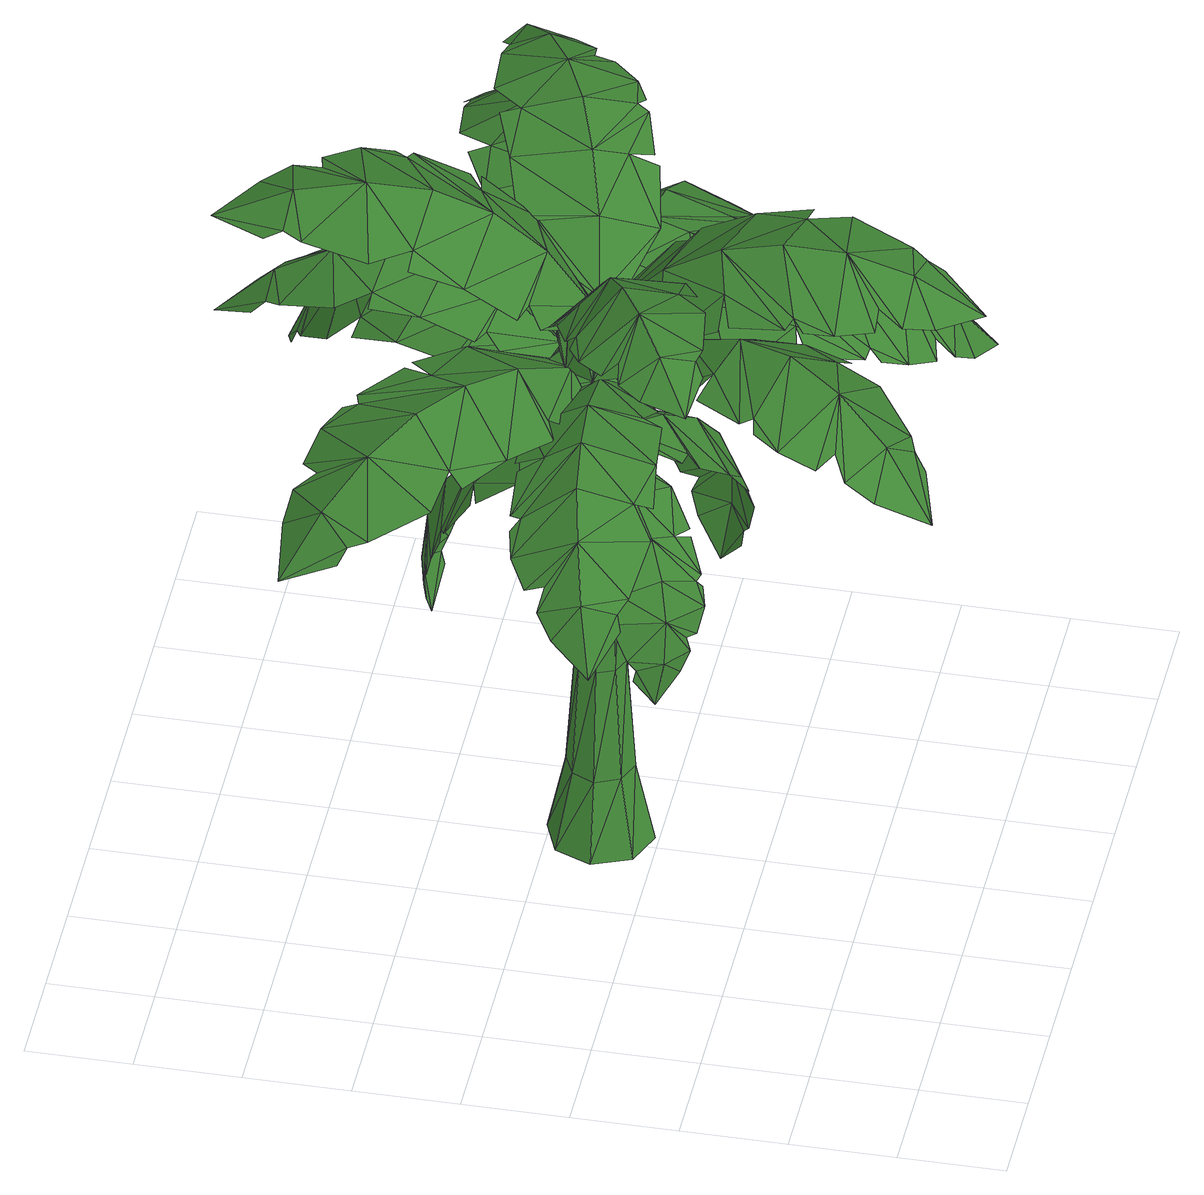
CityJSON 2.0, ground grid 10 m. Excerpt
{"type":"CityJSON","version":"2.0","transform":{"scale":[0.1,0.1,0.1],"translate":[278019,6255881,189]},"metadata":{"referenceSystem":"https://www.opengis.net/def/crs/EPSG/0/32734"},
"CityObjects":{
"tree1":{"type":"SolitaryVegetationObject","attributes":{"height":3.2,"width":0.3,"group":"standard","type":"palm","footprint":[264002.94,6243042.24],"ground_height":5.84},"geometry":[{"type":"MultiSurface","lod":"2","boundaries":[[[0,1,2]],[[2,3,4]],[[5,6,7]],[[8,0,9]],[[10,0,2]],[[9,11,5]],[[12,13,14]],[[14,15,16]],[[17,18,19]],[[20,12,21]],[[22,12,14]],[[21,23,17]],[[24,25,26]],[[26,27,28]],[[29,30,31]],[[32,24,33]],[[34,24,26]],[[33,35,29]],[[36,37,38]],[[39,40,41]],[[40,39,42]],[[43,44,45]],[[44,43,46]],[[47,48,49]],[[48,47,50]],[[51,52,53]],[[52,51,54]],[[55,56,57]],[[56,55,58]],[[59,60,61]],[[60,59,62]],[[63,64,65]],[[37,36,66]],[[64,63,67]],[[68,36,69]],[[40,70,71]],[[36,68,72]],[[73,64,74]],[[75,60,76]],[[64,73,77]],[[78,56,79]],[[60,75,80]],[[81,52,82]],[[56,78,83]],[[84,48,85]],[[52,81,86]],[[87,44,88]],[[48,84,89]],[[70,40,90]],[[44,87,91]],[[92,93,94]],[[94,95,96]],[[97,98,99]],[[100,92,101]],[[102,92,94]],[[101,103,97]],[[104,105,106]],[[106,107,108]],[[109,110,111]],[[112,104,113]],[[114,104,106]],[[113,115,109]],[[116,117,118]],[[118,119,120]],[[121,122,123]],[[124,116,125]],[[126,116,118]],[[125,127,121]],[[128,129,130]],[[130,131,132]],[[133,134,135]],[[136,128,137]],[[138,128,130]],[[137,139,133]],[[140,141,142]],[[142,143,144]],[[145,146,147]],[[148,140,149]],[[150,140,142]],[[149,151,145]],[[152,153,154]],[[154,155,156]],[[157,158,159]],[[160,152,161]],[[162,152,154]],[[161,163,157]],[[164,165,166]],[[166,167,168]],[[169,170,171]],[[172,164,173]],[[174,164,166]],[[173,175,169]],[[176,177,178]],[[178,179,180]],[[181,182,183]],[[184,176,185]],[[186,176,178]],[[185,187,181]],[[188,189,190]],[[190,191,192]],[[193,194,195]],[[196,188,197]],[[198,188,190]],[[197,199,193]],[[200,201,202]],[[201,203,204]],[[205,206,207]],[[208,209,200]],[[210,201,200]],[[209,205,211]],[[212,213,214]],[[213,215,216]],[[217,218,219]],[[220,221,212]],[[222,213,212]],[[221,217,223]],[[224,225,226]],[[225,227,228]],[[229,230,231]],[[232,233,224]],[[234,225,224]],[[233,229,235]],[[10,2,236]],[[10,236,237]],[[236,2,4]],[[236,4,238]],[[5,11,239]],[[5,239,240]],[[8,241,1]],[[8,1,0]],[[10,242,243]],[[10,243,0]],[[5,7,8]],[[5,8,9]],[[244,245,11]],[[244,11,9]],[[5,240,246]],[[5,246,247]],[[247,248,6]],[[247,6,5]],[[249,250,248]],[[249,248,247]],[[247,246,251]],[[247,251,249]],[[244,9,0]],[[244,0,243]],[[4,3,252]],[[4,252,253]],[[2,1,254]],[[2,254,3]],[[22,14,255]],[[22,255,256]],[[255,14,16]],[[255,16,257]],[[17,23,258]],[[17,258,259]],[[20,260,13]],[[20,13,12]],[[22,261,262]],[[22,262,12]],[[17,19,20]],[[17,20,21]],[[263,264,23]],[[263,23,21]],[[17,259,265]],[[17,265,266]],[[266,267,18]],[[266,18,17]],[[268,269,267]],[[268,267,266]],[[266,265,270]],[[266,270,268]],[[263,21,12]],[[263,12,262]],[[16,15,271]],[[16,271,272]],[[14,13,273]],[[14,273,15]],[[34,26,274]],[[34,274,275]],[[274,26,28]],[[274,28,276]],[[29,35,277]],[[29,277,278]],[[32,279,25]],[[32,25,24]],[[34,280,281]],[[34,281,24]],[[29,31,32]],[[29,32,33]],[[282,283,35]],[[282,35,33]],[[29,278,284]],[[29,284,285]],[[285,286,30]],[[285,30,29]],[[287,288,286]],[[287,286,285]],[[285,284,289]],[[285,289,287]],[[282,33,24]],[[282,24,281]],[[28,27,290]],[[28,290,291]],[[26,25,292]],[[26,292,27]],[[293,294,295]],[[293,295,296]],[[294,297,298]],[[294,298,295]],[[297,299,300]],[[297,300,298]],[[299,301,302]],[[299,302,300]],[[301,303,304]],[[301,304,302]],[[303,305,306]],[[303,306,304]],[[305,307,308]],[[305,308,306]],[[307,293,296]],[[307,296,308]],[[309,310,311]],[[309,311,312]],[[310,313,314]],[[310,314,311]],[[313,315,316]],[[313,316,314]],[[315,317,318]],[[315,318,316]],[[317,319,320]],[[317,320,318]],[[319,321,322]],[[319,322,320]],[[321,323,324]],[[321,324,322]],[[323,309,312]],[[323,312,324]],[[41,38,37]],[[41,37,39]],[[45,42,39]],[[45,39,43]],[[49,46,43]],[[49,43,47]],[[53,50,47]],[[53,47,51]],[[57,54,51]],[[57,51,55]],[[61,58,55]],[[61,55,59]],[[65,62,59]],[[65,59,63]],[[63,37,66]],[[63,66,67]],[[325,70,87]],[[325,87,84]],[[325,84,81]],[[325,81,78]],[[325,78,75]],[[325,75,73]],[[325,73,68]],[[325,68,70]],[[314,43,39]],[[314,39,311]],[[316,47,43]],[[316,43,314]],[[318,51,47]],[[318,47,316]],[[320,55,51]],[[320,51,318]],[[322,59,55]],[[322,55,320]],[[324,63,59]],[[324,59,322]],[[312,37,63]],[[312,63,324]],[[311,39,37]],[[311,37,312]],[[71,69,36]],[[71,36,40]],[[64,36,72]],[[64,72,74]],[[77,76,60]],[[77,60,64]],[[80,79,56]],[[80,56,60]],[[83,82,52]],[[83,52,56]],[[86,85,48]],[[86,48,52]],[[89,88,44]],[[89,44,48]],[[91,90,40]],[[91,40,44]],[[40,36,38]],[[40,38,41]],[[44,40,42]],[[44,42,45]],[[48,44,46]],[[48,46,49]],[[52,48,50]],[[52,50,53]],[[56,52,54]],[[56,54,57]],[[60,56,58]],[[60,58,61]],[[64,60,62]],[[64,62,65]],[[36,64,67]],[[36,67,66]],[[70,68,69]],[[70,69,71]],[[68,73,74]],[[68,74,72]],[[73,75,76]],[[73,76,77]],[[75,78,79]],[[75,79,80]],[[78,81,82]],[[78,82,83]],[[81,84,85]],[[81,85,86]],[[84,87,88]],[[84,88,89]],[[87,70,90]],[[87,90,91]],[[296,295,310]],[[296,310,309]],[[295,298,313]],[[295,313,310]],[[298,300,315]],[[298,315,313]],[[300,302,317]],[[300,317,315]],[[302,304,319]],[[302,319,317]],[[304,306,321]],[[304,321,319]],[[306,308,323]],[[306,323,321]],[[308,296,309]],[[308,309,323]],[[102,94,326]],[[102,326,327]],[[326,94,96]],[[326,96,328]],[[97,103,329]],[[97,329,330]],[[100,331,93]],[[100,93,92]],[[102,332,333]],[[102,333,92]],[[97,99,100]],[[97,100,101]],[[334,335,103]],[[334,103,101]],[[97,330,336]],[[97,336,337]],[[337,338,98]],[[337,98,97]],[[339,340,338]],[[339,338,337]],[[337,336,341]],[[337,341,339]],[[334,101,92]],[[334,92,333]],[[96,95,342]],[[96,342,343]],[[94,93,344]],[[94,344,95]],[[114,106,345]],[[114,345,346]],[[345,106,108]],[[345,108,347]],[[109,115,348]],[[109,348,349]],[[112,350,105]],[[112,105,104]],[[114,351,352]],[[114,352,104]],[[109,111,112]],[[109,112,113]],[[353,354,115]],[[353,115,113]],[[109,349,355]],[[109,355,356]],[[356,357,110]],[[356,110,109]],[[358,359,357]],[[358,357,356]],[[356,355,360]],[[356,360,358]],[[353,113,104]],[[353,104,352]],[[108,107,361]],[[108,361,362]],[[106,105,363]],[[106,363,107]],[[126,118,364]],[[126,364,365]],[[364,118,120]],[[364,120,366]],[[121,127,367]],[[121,367,368]],[[124,369,117]],[[124,117,116]],[[126,370,371]],[[126,371,116]],[[121,123,124]],[[121,124,125]],[[372,373,127]],[[372,127,125]],[[121,368,374]],[[121,374,375]],[[375,376,122]],[[375,122,121]],[[377,378,376]],[[377,376,375]],[[375,374,379]],[[375,379,377]],[[372,125,116]],[[372,116,371]],[[120,119,380]],[[120,380,381]],[[118,117,382]],[[118,382,119]],[[138,130,383]],[[138,383,384]],[[383,130,132]],[[383,132,385]],[[133,139,386]],[[133,386,387]],[[136,388,129]],[[136,129,128]],[[138,389,390]],[[138,390,128]],[[133,135,136]],[[133,136,137]],[[391,392,139]],[[391,139,137]],[[133,387,393]],[[133,393,394]],[[394,395,134]],[[394,134,133]],[[396,397,395]],[[396,395,394]],[[394,393,398]],[[394,398,396]],[[391,137,128]],[[391,128,390]],[[132,131,399]],[[132,399,400]],[[130,129,401]],[[130,401,131]],[[150,142,402]],[[150,402,403]],[[402,142,144]],[[402,144,404]],[[145,151,405]],[[145,405,406]],[[148,407,141]],[[148,141,140]],[[150,408,409]],[[150,409,140]],[[145,147,148]],[[145,148,149]],[[410,411,151]],[[410,151,149]],[[145,406,412]],[[145,412,413]],[[413,414,146]],[[413,146,145]],[[415,416,414]],[[415,414,413]],[[413,412,417]],[[413,417,415]],[[410,149,140]],[[410,140,409]],[[144,143,418]],[[144,418,419]],[[142,141,420]],[[142,420,143]],[[162,154,421]],[[162,421,422]],[[421,154,156]],[[421,156,423]],[[157,163,424]],[[157,424,425]],[[160,426,153]],[[160,153,152]],[[162,427,428]],[[162,428,152]],[[157,159,160]],[[157,160,161]],[[429,430,163]],[[429,163,161]],[[157,425,431]],[[157,431,432]],[[432,433,158]],[[432,158,157]],[[434,435,433]],[[434,433,432]],[[432,431,436]],[[432,436,434]],[[429,161,152]],[[429,152,428]],[[156,155,437]],[[156,437,438]],[[154,153,439]],[[154,439,155]],[[174,166,440]],[[174,440,441]],[[440,166,168]],[[440,168,442]],[[169,175,443]],[[169,443,444]],[[172,445,165]],[[172,165,164]],[[174,446,447]],[[174,447,164]],[[169,171,172]],[[169,172,173]],[[448,449,175]],[[448,175,173]],[[169,444,450]],[[169,450,451]],[[451,452,170]],[[451,170,169]],[[453,454,452]],[[453,452,451]],[[451,450,455]],[[451,455,453]],[[448,173,164]],[[448,164,447]],[[168,167,456]],[[168,456,457]],[[166,165,458]],[[166,458,167]],[[186,178,459]],[[186,459,460]],[[459,178,180]],[[459,180,461]],[[181,187,462]],[[181,462,463]],[[184,464,177]],[[184,177,176]],[[186,465,466]],[[186,466,176]],[[181,183,184]],[[181,184,185]],[[467,468,187]],[[467,187,185]],[[181,463,469]],[[181,469,470]],[[470,471,182]],[[470,182,181]],[[472,473,471]],[[472,471,470]],[[470,469,474]],[[470,474,472]],[[467,185,176]],[[467,176,466]],[[180,179,475]],[[180,475,476]],[[178,177,477]],[[178,477,179]],[[198,190,478]],[[198,478,479]],[[478,190,192]],[[478,192,480]],[[193,199,481]],[[193,481,482]],[[196,483,189]],[[196,189,188]],[[198,484,485]],[[198,485,188]],[[193,195,196]],[[193,196,197]],[[486,487,199]],[[486,199,197]],[[193,482,488]],[[193,488,489]],[[489,490,194]],[[489,194,193]],[[491,492,490]],[[491,490,489]],[[489,488,493]],[[489,493,491]],[[486,197,188]],[[486,188,485]],[[192,191,494]],[[192,494,495]],[[190,189,496]],[[190,496,191]],[[210,497,498]],[[210,498,201]],[[498,499,203]],[[498,203,201]],[[205,500,501]],[[205,501,211]],[[208,200,202]],[[208,202,502]],[[210,200,503]],[[210,503,504]],[[205,209,208]],[[205,208,206]],[[505,209,211]],[[505,211,506]],[[205,507,508]],[[205,508,500]],[[507,205,207]],[[507,207,509]],[[510,507,509]],[[510,509,511]],[[507,510,512]],[[507,512,508]],[[505,503,200]],[[505,200,209]],[[203,513,514]],[[203,514,204]],[[201,204,515]],[[201,515,202]],[[222,516,517]],[[222,517,213]],[[517,518,215]],[[517,215,213]],[[217,519,520]],[[217,520,223]],[[220,212,214]],[[220,214,521]],[[222,212,522]],[[222,522,523]],[[217,221,220]],[[217,220,218]],[[524,221,223]],[[524,223,525]],[[217,526,527]],[[217,527,519]],[[526,217,219]],[[526,219,528]],[[529,526,528]],[[529,528,530]],[[526,529,531]],[[526,531,527]],[[524,522,212]],[[524,212,221]],[[215,532,533]],[[215,533,216]],[[213,216,534]],[[213,534,214]],[[234,535,536]],[[234,536,225]],[[536,537,227]],[[536,227,225]],[[229,538,539]],[[229,539,235]],[[232,224,226]],[[232,226,540]],[[234,224,541]],[[234,541,542]],[[229,233,232]],[[229,232,230]],[[543,233,235]],[[543,235,544]],[[229,545,546]],[[229,546,538]],[[545,229,231]],[[545,231,547]],[[548,545,547]],[[548,547,549]],[[545,548,550]],[[545,550,546]],[[543,541,224]],[[543,224,233]],[[227,551,552]],[[227,552,228]],[[225,228,553]],[[225,553,226]]]}]}
},
"vertices":[
[247,213,639],[299,163,600],[273,267,610],[313,232,584],[297,323,557],[186,110,639],[200,47,589],[251,86,601],[258,126,617],[218,161,649],[205,229,629],[118,153,618],[301,241,695],[377,223,681],[306,295,660],[361,283,653],[315,346,603],[301,126,709],[355,76,681],[375,135,692],[356,173,698],[299,184,711],[264,231,674],[233,124,666],[380,202,603],[452,226,585],[355,259,588],[408,277,578],[332,322,552],[431,102,578],[495,94,535],[489,149,566],[458,170,583],[405,149,600],[348,182,581],[366,82,538],[343,381,546],[333,371,453],[344,396,538],[315,378,453],[315,392,546],[325,404,538],[306,404,538],[298,371,453],[288,381,546],[286,396,538],[273,383,538],[291,354,453],[277,354,546],[265,363,538],[265,344,538],[298,336,453],[288,326,546],[273,325,538],[286,311,538],[315,329,453],[315,315,546],[306,303,538],[325,303,538],[333,336,453],[343,326,546],[344,311,538],[358,325,538],[340,354,453],[354,354,546],[366,344,538],[358,383,538],[366,363,538],[338,376,603],[338,390,595],[315,385,603],[325,395,595],[352,377,595],[347,354,603],[357,363,595],[338,331,603],[352,331,595],[357,344,595],[315,322,603],[325,312,595],[338,317,595],[293,331,603],[292,317,595],[306,312,595],[284,354,603],[274,344,595],[279,331,595],[293,376,603],[279,377,595],[274,363,595],[306,395,595],[292,390,595],[457,410,636],[437,485,620],[403,388,608],[387,442,599],[347,370,557],[560,463,636],[576,531,602],[516,523,620],[491,490,630],[509,435,646],[480,380,614],[588,400,593],[235,329,701],[249,263,693],[272,344,663],[285,296,659],[307,353,607],[150,286,731],[129,224,715],[183,232,715],[206,261,714],[194,310,724],[210,353,685],[116,335,695],[473,342,586],[484,403,549],[415,346,578],[423,391,554],[350,349,551],[572,328,552],[601,362,498],[559,390,524],[530,381,548],[525,336,577],[471,304,575],[554,260,536],[284,446,719],[208,458,688],[297,399,672],[242,405,652],[311,359,604],[261,558,754],[206,607,721],[193,543,716],[216,506,719],[272,499,746],[324,465,711],[338,578,732],[414,381,701],[403,455,690],[367,366,664],[357,419,658],[323,357,607],[513,423,722],[538,489,699],[479,484,705],[452,454,708],[463,400,721],[438,353,682],[543,365,682],[321,495,629],[252,507,615],[319,442,603],[268,449,595],[314,389,557],[317,600,629],[266,639,598],[250,586,615],[268,554,624],[320,548,637],[355,503,609],[379,600,590],[182,452,599],[133,404,559],[233,414,585],[197,379,559],[289,376,549],[96,524,573],[45,514,516],[69,461,540],[103,451,563],[137,488,596],[205,487,588],[152,578,554],[380,513,571],[318,542,530],[355,453,568],[310,474,542],[330,384,546],[425,608,524],[397,645,461],[355,613,495],[356,582,524],[403,565,556],[419,497,559],[490,565,507],[159,341,569],[162,273,551],[216,346,567],[219,296,557],[281,348,547],[67,326,528],[50,276,484],[92,264,519],[115,284,541],[109,335,556],[156,374,549],[75,389,494],[229,291,413],[258,313,437],[205,336,399],[298,343,452],[240,345,428],[194,270,347],[180,319,348],[179,303,309],[192,312,373],[207,277,383],[250,274,402],[240,244,334],[323,470,409],[320,429,435],[374,452,384],[315,374,452],[358,417,419],[323,514,335],[372,486,329],[354,501,288],[362,482,358],[324,498,376],[292,466,401],[265,500,330],[418,286,406],[382,310,434],[375,248,380],[334,343,452],[351,281,417],[460,263,327],[408,232,320],[432,242,276],[410,244,351],[444,271,371],[432,317,397],[477,325,321],[207,300,593],[176,249,619],[270,330,557],[112,117,607],[132,103,613],[273,116,606],[173,238,622],[142,193,626],[149,181,628],[133,178,623],[110,90,599],[153,60,610],[181,40,587],[117,11,557],[172,28,573],[106,62,582],[330,240,568],[316,303,549],[325,214,578],[243,285,624],[234,231,654],[289,338,596],[248,90,664],[268,90,676],[377,171,693],[236,221,659],[231,169,668],[242,163,674],[231,152,667],[261,67,662],[306,65,688],[344,61,677],[315,1,645],[346,45,666],[276,40,653],[376,297,638],[341,339,604],[380,274,654],[298,233,552],[318,175,562],[312,306,543],[393,62,524],[413,67,535],[476,179,578],[326,166,563],[345,118,554],[358,116,558],[352,104,548],[414,49,515],[459,60,538],[492,77,527],[487,24,477],[500,69,511],[438,36,497],[412,299,570],[359,328,551],[429,278,576],[351,389,3],[315,403,3],[315,386,83],[338,376,83],[280,389,3],[293,376,83],[266,354,3],[283,354,83],[280,318,3],[293,331,83],[315,304,3],[315,322,83],[351,318,3],[338,331,83],[365,354,3],[347,354,83],[332,371,202],[315,378,202],[315,373,364],[329,368,364],[298,371,202],[301,368,364],[291,354,202],[296,354,364],[298,337,202],[301,340,364],[315,330,202],[315,334,364],[332,337,202],[329,340,364],[339,354,202],[335,354,364],[315,354,603],[435,335,571],[491,352,594],[365,351,549],[611,429,587],[603,448,599],[484,509,625],[500,359,598],[549,378,600],[550,391,606],[564,386,598],[625,451,582],[609,493,608],[595,528,596],[657,527,557],[606,537,584],[641,476,570],[367,448,587],[342,397,557],[387,464,599],[236,386,634],[196,375,668],[290,368,602],[96,310,698],[105,296,708],[211,245,710],[190,369,674],[150,354,689],[150,344,696],[137,347,691],[83,292,700],[103,258,722],[113,227,714],[52,224,696],[100,218,707],[67,269,697],[298,290,645],[312,329,609],[285,278,661],[406,283,562],[462,273,568],[353,324,549],[580,268,517],[586,287,521],[530,397,538],[472,275,567],[517,265,555],[525,275,555],[531,262,548],[599,275,503],[612,319,511],[612,349,492],[646,309,451],[621,347,476],[617,282,482],[406,403,544],[357,371,542],[431,407,546],[366,424,656],[359,472,699],[336,372,606],[318,610,731],[295,605,738],[197,507,709],[353,481,705],[348,532,725],[334,535,730],[345,549,727],[302,633,731],[250,623,744],[215,625,724],[241,696,711],[212,643,715],[284,660,722],[233,393,632],[283,363,599],[221,412,650],[401,316,631],[450,327,663],[340,338,601],[567,391,682],[559,408,693],[447,473,704],[457,333,669],[504,347,680],[505,358,687],[519,353,681],[583,411,682],[566,450,706],[556,485,696],[621,482,670],[570,494,687],[601,434,675],[341,427,644],[319,383,608],[358,439,660],[376,449,570],[382,502,591],[336,397,550],[363,629,584],[345,630,595],[250,554,619],[379,511,594],[382,559,596],[372,565,602],[381,574,594],[351,650,580],[310,652,603],[275,653,593],[299,705,557],[272,666,581],[336,672,569],[256,435,584],[289,395,557],[251,457,595],[277,469,568],[231,510,579],[300,401,547],[121,588,536],[104,572,541],[93,437,552],[221,515,580],[184,551,572],[171,547,572],[172,562,565],[99,593,523],[60,559,532],[41,532,510],[31,593,470],[34,540,494],[76,598,501],[205,359,547],[268,360,540],[179,370,551],[418,421,552],[447,476,551],[357,379,543],[490,593,483],[471,606,488],[339,587,513],[449,488,549],[474,530,532],[466,542,531],[480,543,522],[488,614,467],[446,644,474],[414,652,453],[466,670,405],[418,658,436],[485,633,441],[292,460,533],[309,398,535],[296,488,533],[217,402,536],[161,402,534],[275,370,538],[53,372,477],[50,353,486],[118,267,536],[151,398,533],[108,396,516],[102,385,519],[96,394,508],[38,358,465],[31,316,484],[38,284,474],[4,304,422],[32,280,459],[24,342,446],[237,286,552],[279,324,545],[214,278,553],[271,264,396],[297,286,421],[308,329,446],[215,256,316],[228,249,312],[187,325,370],[250,249,362],[266,262,391],[242,252,360],[247,247,351],[189,271,303],[219,253,298],[181,295,298],[194,280,252],[182,298,285],[212,261,279],[286,357,448],[246,360,432],[231,354,422],[266,459,399],[268,420,426],[296,377,448],[291,510,305],[275,506,304],[375,475,353],[265,488,361],[269,465,393],[274,492,358],[265,492,349],[320,519,287],[283,510,286],[345,506,277],[315,509,231],[344,503,263],[291,509,264],[334,372,445],[365,401,423],[372,417,411],[438,346,395],[401,364,424],[347,360,447],[473,295,295],[478,313,294],[397,235,346],[465,331,355],[442,340,389],[464,321,351],[470,329,342],[465,264,276],[477,303,275],[441,248,265],[459,273,216],[438,250,250],[472,296,251],[322,327,444],[332,283,421],[344,269,408]
]}
